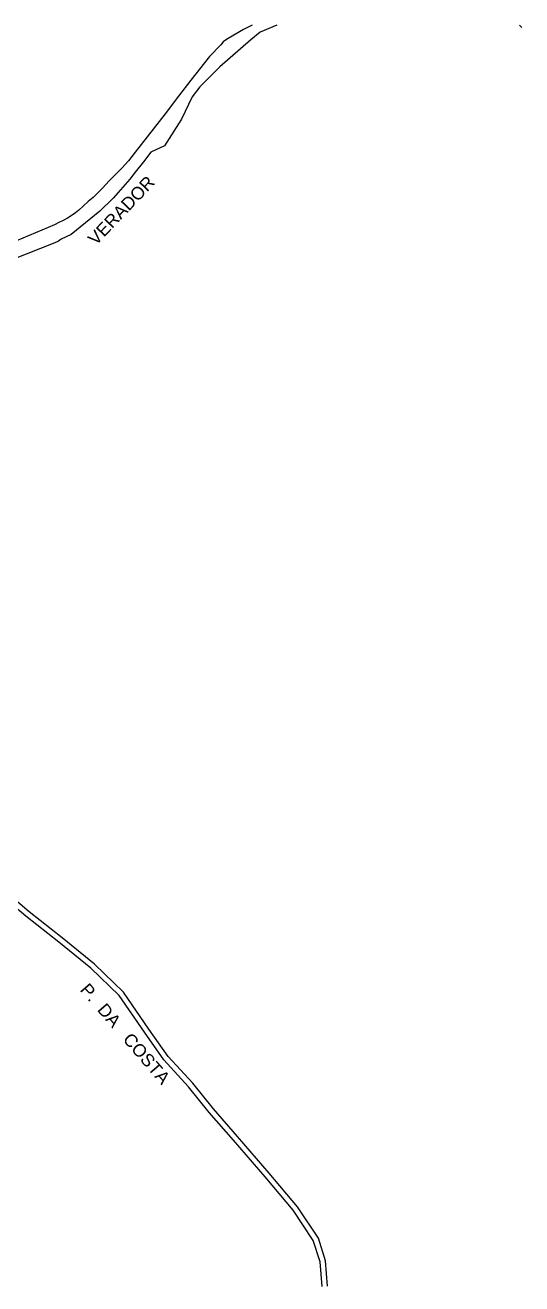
# Model space of a CAD drawing. Header units: millimetres. Extents: x 583 to 26013, y 350 to 21391.
# Drawn here: x 15469 to 15864, y 12884 to 13884 of the extents above; entities that cross this region are included whole.
import ezdxf

# ---------------------------------------------------------------- set-up
doc = ezdxf.new("R2010")
doc.units = ezdxf.units.MM
doc.layers.add('105-QUADRAS_ESTRADAS', color=80, linetype='Continuous')
doc.layers.add('110-CERCA_DE_ARAME', color=10, linetype='Continuous')
doc.styles.add('EU', font='arial.ttf', dxfattribs={"height": 10})

msp = doc.modelspace()

# ---------------------------------------------------------------- linework, layer by layer
at = {"color": 0, "linetype": 'Continuous'}
for points in [[(15709.64666, 12882.08013), (15707.97034, 12902.19056), (15702.29059, 12920.23396), (15685.84749, 12945.10325), (15663.27894, 12971.77021), (15638.06564, 13000.91709), (15619.00831, 13022.94761), (15602.40701, 13043.28807), (15582.92078, 13064.68098), (15567.68798, 13086.398), (15547.45259, 13115.74676), (15524.42309, 13138.02513), (15498.66954, 13158.8861), (15472.54893, 13179.52262), (15448.27814, 13199.82214), (15415.72454, 13221.3347), (15391.22519, 13240.82003), (15365.51259, 13262.63138), (15344.27579, 13279.98478), (15319.17421, 13300.46798), (15308.9789, 13308.47327), (15294.02445, 13320.23415)], [(15705.24215, 12881.95116), (15703.62624, 12901.33678), (15698.27927, 12918.32302), (15682.32073, 12942.45944), (15659.93567, 12968.90959), (15634.73794, 12998.03849), (15615.63938, 13020.11665), (15599.07374, 13040.41342), (15579.47937, 13061.92506), (15564.0756, 13083.88582), (15544.07866, 13112.88874), (15521.50306, 13134.72802), (15495.92085, 13155.45019), (15469.77313, 13176.10814), (15445.64545, 13196.28796), (15413.13719, 13217.77056), (15388.43191, 13237.41967), (15362.69715, 13259.24983), (15341.49168, 13276.57762), (15316.42441, 13297.03282), (15306.26159, 13305.0126), (15291.81205, 13316.3654)]]:
    msp.add_lwpolyline(points, dxfattribs=at)
at = {"layer": '105-QUADRAS_ESTRADAS', "color": 0, "linetype": 'Continuous'}
for p, q in [((15642.71551, 13880.40241), (15635.01551, 13876.00241)), ((15649.71551, 13883.90241), (15642.71551, 13880.40241)), ((15864.01551, 13882.10241), (15862.11551, 13883.90241)), ((15626.71551, 13870.70241), (15624.71551, 13868.40241)), ((15629.31551, 13872.50241), (15626.71551, 13870.70241)), ((15635.01551, 13876.00241), (15629.31551, 13872.50241)), ((15624.71551, 13868.40241), (15615.71551, 13858.90241)), ((15615.71551, 13858.90241), (15600.91551, 13840.20241)), ((15600.91551, 13840.20241), (15591.21551, 13827.60241)), ((15591.11551, 13827.60241), (15580.51551, 13813.50241)), ((15591.21551, 13827.60241), (15591.21551, 13827.60241)), ((15580.51551, 13813.50241), (15556.81551, 13783.00241)), ((15556.81551, 13783.00241), (15551.31551, 13776.00241)), ((15546.21551, 13770.40241), (15541.41551, 13765.50241)), ((15551.31551, 13776.00241), (15546.21551, 13770.40241)), ((15536.01551, 13760.20241), (15530.61551, 13754.50241)), ((15541.41551, 13765.50241), (15536.01551, 13760.20241)), ((15526.61551, 13750.30241), (15523.31551, 13747.10241)), ((15530.61551, 13754.50241), (15526.61551, 13750.30241)), ((15515.41551, 13740.10241), (15512.01551, 13737.00241)), ((15519.31551, 13743.70241), (15515.41551, 13740.10241)), ((15523.31551, 13747.10241), (15519.31551, 13743.70241)), ((15502.81551, 13730.50241), (15499.51551, 13728.70241)), ((15505.71551, 13732.50241), (15502.81551, 13730.50241)), ((15509.21551, 13734.90241), (15505.71551, 13732.50241)), ((15512.01551, 13737.00241), (15509.21551, 13734.90241)), ((15496.01551, 13727.20241), (15492.61551, 13725.30241)), ((15499.51551, 13728.70241), (15496.01551, 13727.20241)), ((15492.81551, 13711.10241), (15325.31551, 13644.70241))]:
    msp.add_line(p, q, dxfattribs=at)
at = {"layer": '110-CERCA_DE_ARAME', "color": 0, "linetype": 'Continuous'}
for p, q in [((15669.31551, 13883.90241), (15656.11551, 13878.30241)), ((15648.51551, 13872.30241), (15624.01551, 13850.90241)), ((15656.11551, 13878.30241), (15648.51551, 13872.30241)), ((15624.01551, 13850.90241), (15608.01551, 13834.80241)), ((15608.01551, 13834.80241), (15602.01551, 13826.90241)), ((15602.01551, 13826.90241), (15593.41551, 13809.20241)), ((15591.11551, 13805.60241), (15579.91551, 13788.00241)), ((15593.41551, 13809.20241), (15591.21551, 13805.60241)), ((15591.21551, 13805.60241), (15591.21551, 13805.60241)), ((15569.21551, 13782.90241), (15563.21551, 13775.40241)), ((15579.91551, 13788.00241), (15569.21551, 13782.90241)), ((15563.21551, 13775.40241), (15556.81551, 13767.00241)), ((15552.51551, 13761.60241), (15545.11551, 13753.20241)), ((15556.81551, 13767.00241), (15552.51551, 13761.60241)), ((15545.11551, 13753.20241), (15539.31551, 13746.50241)), ((15539.31551, 13746.50241), (15528.71551, 13736.20241)), ((15528.71551, 13736.20241), (15505.81551, 13717.60241)), ((15492.61551, 13725.30241), (15353.11551, 13666.90241)), ((15495.71551, 13712.40241), (15492.81551, 13711.10241)), ((15497.91551, 13713.80241), (15495.71551, 13712.40241)), ((15505.81551, 13717.60241), (15497.91551, 13713.80241))]:
    msp.add_line(p, q, dxfattribs=at)

# ---------------------------------------------------------------- texts
at = {"color": 0, "linetype": 'Continuous', "lineweight": 20, "style": 'EU'}
for s, rotation, p in [('VERADOR', 46.33027703, (15525.4396, 13708.30402)), ('P.  DA   COSTA', 310.79926566, (15512.31714, 13117.24174))]:
    msp.add_text(s, height=10, rotation=rotation, dxfattribs=at).set_placement(p)

doc.saveas('drawing.dxf')
